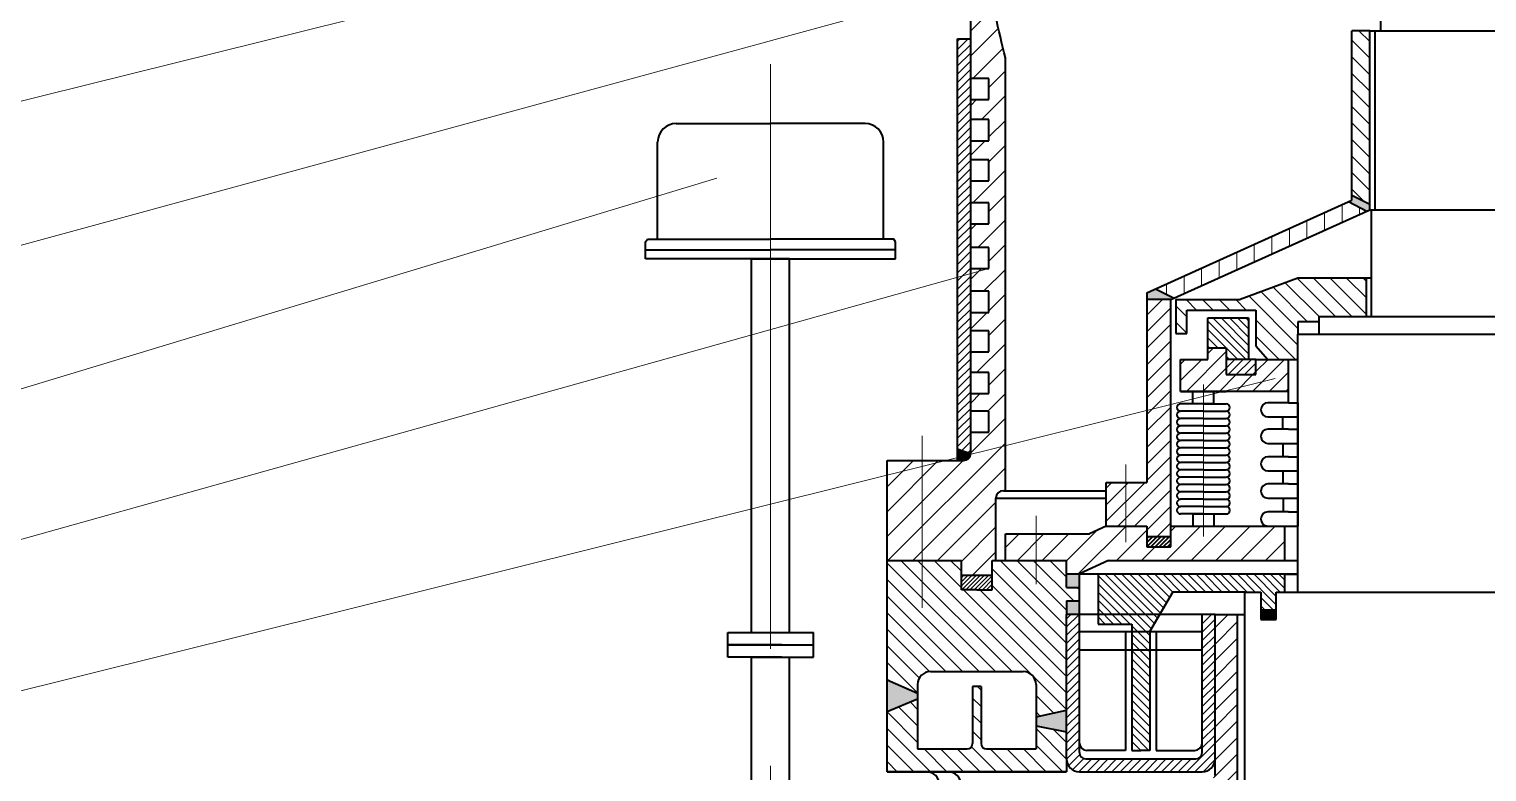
# Model space of a CAD drawing. Header units: millimetres. Extents: x 2879 to 23223, y -3142 to 6314.
# Drawn here: x 22661 to 22740.1, y -2493.1 to -2452.8 of the extents above; entities that cross this region are included whole.
import ezdxf

# ---------------------------------------------------------------- set-up
doc = ezdxf.new("R2010")
doc.units = ezdxf.units.MM
doc.linetypes.add('осевая', pattern=[50.8, 31.75, -6.35, 6.35, -6.35])
doc.layers.get('0').update_dxf_attribs({"lineweight": 40})
for name, color, linetype, lineweight in [('Оси', 7, 'осевая', 20), ('Размеры', 7, 'Continuous', 20), ('штриховка', 7, 'Continuous', 20)]:
    doc.layers.add(name, color=color, linetype=linetype, lineweight=lineweight)
pattern_1 = [(45, (22325.3025, -2965.1923), (-0.4490128, 0.4490128), [])]
pattern_2 = [(45, (22325.3025, -2965.1923), (-0.2245064, 0.2245064), [])]
pattern_3 = [(135, (22325.3025, -2965.1923), (-0.2245064, -0.2245064), [])]
pattern_4 = [(135, (22325.3025, -2965.1923), (-0.4490128, -0.4490128), [])]

msp = doc.modelspace()

# ---------------------------------------------------------------- hatches: boundary and pattern name
h = msp.add_hatch()
h.set_pattern_fill('ANSI31', color=256, scale=0.05)
h.set_pattern_definition([(45, (22325.3025, -2965.1923), (-0.1122532, 0.1122532), [])])
h.paths.add_polyline_path([(22721.637, -2480.291), (22721.637, -2480.853), (22722.938, -2480.853), (22722.938, -2480.291)])
h = msp.add_hatch(color=256)
h.dxf.hatch_style = 1
h.paths.add_polyline_path([(22717.284, -2483.789), (22717.284, -2484.524), (22717.984, -2484.524), (22717.984, -2483.789)])
h.paths.add_polyline_path([(22717.284, -2482.323), (22717.284, -2483.056), (22717.984, -2483.056), (22717.984, -2482.323)])
h = msp.add_hatch(color=256)
h.dxf.hatch_style = 1
h.paths.add_polyline_path([(22728.661, -2484.8), (22728.661, -2484.269), (22727.824, -2484.269), (22727.824, -2484.8)])
h = msp.add_hatch(color=256)
h.dxf.hatch_style = 1
h.paths.add_polyline_path([(22709.203, -2489.128), (22709.203, -2488.814), (22707.543, -2488.099), (22707.543, -2489.808)])
h.paths.add_polyline_path([(22717.284, -2490.89), (22717.284, -2489.721), (22715.625, -2490.075), (22715.625, -2490.576)])
at = {"layer": 'штриховка'}
h = msp.add_hatch(dxfattribs=at)
h.set_pattern_fill('ANSI31', color=256, scale=0.3)
h.set_pattern_definition([(45, (22222.6435, -2965.1923), (-0.6735192, 0.6735192), [])])
h.paths.add_polyline_path([(22727.315, -2446.271), (22727.206, -2445.947), (22717.7, -2445.947), (22717.7, -2445.778), (22715.433, -2445.778), (22715.433, -2446.369), (22713.212, -2446.369), (22712.087, -2447.725), (22712.087, -2450.578), (22713.427, -2450.199), (22713.427, -2450.083, -0.414214), (22714.827, -2448.683), (22717.935, -2448.683), (22718.787, -2448.683), (22719.301, -2448.538), (22719.301, -2448.014), (22720.189, -2447.28), (22723.747, -2447.28)])
h.paths.add_polyline_path([(22727.315, -2446.271), (22723.747, -2447.28), (22727.655, -2447.28)])
edge = h.paths.add_edge_path()
edge.add_spline(control_points=[(22713.962, -2454.313), (22713.784, -2453.556), (22713.427, -2452.819), (22713.427, -2452.041)], knot_values=[0, 0, 0, 0, 23.338293, 23.338293, 23.338293, 23.338293], degree=3, periodic=0)
edge.add_line((22713.427, -2452.041), (22713.427, -2450.199))
edge.add_line((22713.427, -2450.199), (22712.087, -2450.578))
edge.add_line((22712.087, -2450.578), (22712.087, -2453.269))
edge.add_line((22712.087, -2453.269), (22712.087, -2455.429))
edge.add_line((22712.087, -2455.429), (22713.067, -2455.429))
edge.add_line((22713.067, -2455.429), (22713.067, -2456.574))
edge.add_line((22713.067, -2456.574), (22712.087, -2456.574))
edge.add_line((22712.087, -2456.574), (22712.087, -2457.661))
edge.add_line((22712.087, -2457.661), (22713.067, -2457.661))
edge.add_line((22713.067, -2457.661), (22713.067, -2458.806))
edge.add_line((22713.067, -2458.806), (22712.087, -2458.806))
edge.add_line((22712.087, -2458.806), (22712.087, -2459.842))
edge.add_line((22712.087, -2459.842), (22713.067, -2459.842))
edge.add_line((22713.067, -2459.842), (22713.067, -2460.987))
edge.add_line((22713.067, -2460.987), (22712.087, -2460.987))
edge.add_line((22712.087, -2460.987), (22712.087, -2462.172))
edge.add_line((22712.087, -2462.172), (22713.067, -2462.172))
edge.add_line((22713.067, -2462.172), (22713.067, -2463.317))
edge.add_line((22713.067, -2463.317), (22712.087, -2463.317))
edge.add_line((22712.087, -2463.317), (22712.087, -2464.597))
edge.add_line((22712.087, -2464.597), (22713.067, -2464.597))
edge.add_line((22713.067, -2464.597), (22713.067, -2465.742))
edge.add_line((22713.067, -2465.742), (22712.087, -2466.018))
edge.add_line((22712.087, -2466.018), (22712.087, -2466.982))
edge.add_line((22712.087, -2466.982), (22713.067, -2466.982))
edge.add_line((22713.067, -2466.982), (22713.067, -2468.127))
edge.add_line((22713.067, -2468.127), (22712.087, -2468.127))
edge.add_line((22712.087, -2468.127), (22712.087, -2469.128))
edge.add_line((22712.087, -2469.128), (22713.067, -2469.128))
edge.add_line((22713.067, -2469.128), (22713.067, -2470.274))
edge.add_line((22713.067, -2470.274), (22712.087, -2470.274))
edge.add_line((22712.087, -2470.274), (22712.087, -2471.394))
edge.add_line((22712.087, -2471.394), (22713.067, -2471.394))
edge.add_line((22713.067, -2471.394), (22713.067, -2472.539))
edge.add_line((22713.067, -2472.539), (22712.087, -2472.539))
edge.add_line((22712.087, -2472.539), (22712.087, -2473.485))
edge.add_line((22712.087, -2473.485), (22713.067, -2473.485))
edge.add_line((22713.067, -2473.485), (22713.067, -2474.63))
edge.add_line((22713.067, -2474.63), (22712.087, -2474.63))
edge.add_line((22712.087, -2474.63), (22712.087, -2475.27))
edge.add_line((22712.087, -2475.27), (22713.962, -2474.867))
edge.add_line((22713.962, -2474.867), (22713.962, -2454.313))
h.paths.add_polyline_path([(22713.067, -2465.742), (22712.087, -2465.742), (22712.087, -2466.018)], flags=17)
h.paths.add_polyline_path([(22709.457, -2476.169), (22707.9, -2476.169), (22707.543, -2476.246), (22707.543, -2481.59), (22709.457, -2481.59)])
h.paths.add_polyline_path([(22713.853, -2477.807), (22713.962, -2477.807), (22713.962, -2474.867), (22712.087, -2475.27), (22712.087, -2475.769, -0.414214), (22711.687, -2476.169), (22711.371, -2476.169), (22709.457, -2476.169), (22709.457, -2481.59), (22711.576, -2481.59), (22711.576, -2482.388), (22713.252, -2482.388), (22713.252, -2481.59), (22713.453, -2481.59), (22713.453, -2478.207, -0.414214)])
h = msp.add_hatch(dxfattribs=at)
h.set_pattern_fill('ANSI31', color=256, scale=0.1)
h.set_pattern_definition(pattern_2)
h.paths.add_polyline_path([(22712.087, -2453.269), (22711.371, -2453.269), (22711.371, -2476.169), (22711.687, -2476.169, 0.414214), (22712.087, -2475.769)])
h = msp.add_hatch(dxfattribs=at)
h.set_pattern_fill('ANSI31', color=256, scale=0.2, angle=90)
h.set_pattern_definition([(135, (22222.64346, -2965.1923), (-0.4490128, -0.4490128), [])])
h.paths.add_polyline_path([(22733.734, -2452.846), (22732.761, -2452.846), (22732.761, -2461.768), (22733.734, -2462.247)])
h = msp.add_hatch(color=256, dxfattribs=at)
h.dxf.hatch_style = 1
h.paths.add_polyline_path([(22722.103, -2466.861), (22721.637, -2467.072), (22721.637, -2467.429), (22722.938, -2467.429), (22723.091, -2467.359)])
h.paths.add_polyline_path([(22733.734, -2462.247), (22732.761, -2461.768), (22732.761, -2462.032), (22732.576, -2462.116), (22733.569, -2462.631), (22733.734, -2462.556)])
h = msp.add_hatch(dxfattribs=at)
h.set_pattern_fill('ANSI31', color=256, scale=0.3, angle=45)
h.set_pattern_definition([(90, (22222.6435, -2965.1923), (-0.9525, 2e-16), [])])
h.paths.add_polyline_path([(22733.569, -2462.631), (22732.576, -2462.116), (22722.103, -2466.861), (22723.091, -2467.359)])
h = msp.add_hatch(dxfattribs=at)
h.set_pattern_fill('ANSI31', color=256, scale=0.2, angle=90)
h.set_pattern_definition(pattern_4)
h.paths.add_polyline_path([(22729.837, -2468.631), (22730.981, -2468.631), (22730.981, -2468.344), (22733.56, -2468.344), (22733.56, -2466.262), (22729.837, -2466.262), (22726.71, -2467.429), (22723.205, -2467.429), (22723.205, -2469.27), (22723.806, -2469.27), (22723.806, -2468.001), (22727.561, -2468.001), (22727.561, -2469.945), (22728.209, -2470.68), (22729.837, -2470.68), (22729.837, -2469.309)])
h = msp.add_hatch(dxfattribs=at)
h.set_pattern_fill('ANSI31', color=256, scale=0.2)
h.set_pattern_definition(pattern_1)
h.paths.add_polyline_path([(22722.938, -2467.429), (22721.637, -2467.429), (22721.637, -2477.355), (22719.433, -2477.355), (22719.433, -2479.729), (22721.637, -2479.729), (22721.637, -2480.291), (22722.938, -2480.291), (22722.938, -2479.729)])
h = msp.add_hatch(dxfattribs=at)
h.set_pattern_fill('ANSI31', color=256, scale=0.1, angle=90)
h.set_pattern_definition(pattern_3)
h.paths.add_polyline_path([(22725.948, -2470.045), (22725.948, -2470.68), (22727.164, -2470.68), (22727.164, -2468.43), (22724.951, -2468.43), (22724.951, -2470.045)])
h = msp.add_hatch(dxfattribs=at)
h.set_pattern_fill('ANSI31', color=256, scale=0.2)
h.set_pattern_definition(pattern_1)
h.paths.add_polyline_path([(22725.948, -2471.503), (22725.948, -2470.68), (22725.948, -2470.045), (22724.951, -2470.045), (22724.951, -2470.68), (22723.474, -2470.68), (22723.474, -2472.416), (22729.328, -2472.416), (22729.328, -2470.68), (22727.561, -2470.68), (22727.561, -2471.503)])
h = msp.add_hatch(dxfattribs=at)
h.set_pattern_fill('ANSI31', color=256, scale=0.1)
h.set_pattern_definition(pattern_2)
h.paths.add_polyline_path([(22727.561, -2471.503), (22727.561, -2470.68), (22725.948, -2470.68), (22725.948, -2471.503)])
h = msp.add_hatch(color=256, dxfattribs=at)
h.dxf.hatch_style = 1
h.paths.add_polyline_path([(22711.371, -2475.518), (22711.371, -2476.169), (22711.687, -2476.169, 0.414214), (22712.087, -2475.769)])
h = msp.add_hatch(dxfattribs=at)
h.set_pattern_fill('ANSI31', color=256, scale=0.3)
h.set_pattern_definition([(45, (22325.3025, -2965.1923), (-0.6735192, 0.6735192), [])])
h.paths.add_polyline_path([(22713.962, -2480.149), (22713.962, -2481.59), (22717.284, -2481.59), (22717.284, -2482.323), (22717.984, -2482.323), (22719.551, -2481.59), (22729.131, -2481.59), (22729.131, -2479.729), (22728.212, -2479.729), (22722.938, -2479.729), (22722.938, -2480.853), (22721.637, -2480.853), (22721.637, -2479.729), (22719.433, -2479.729), (22718.534, -2480.149)])
h = msp.add_hatch(dxfattribs=at)
h.set_pattern_fill('ANSI31', color=256, scale=0.2, angle=90)
h.set_pattern_definition(pattern_4)
h.paths.add_polyline_path([(22717.284, -2484.524), (22717.284, -2483.789), (22717.984, -2483.789), (22717.984, -2483.056), (22717.284, -2483.056), (22717.284, -2481.59), (22713.252, -2481.59), (22713.252, -2483.186), (22712.414, -2483.186), (22711.576, -2483.186), (22711.576, -2481.59), (22707.543, -2481.59), (22707.543, -2488.099), (22709.203, -2488.814), (22709.203, -2488.324, -0.414214), (22709.903, -2487.624), (22714.925, -2487.624, -0.414214), (22715.625, -2488.324), (22715.625, -2490.075), (22717.284, -2489.721)])
h.paths.add_polyline_path([(22709.203, -2489.128), (22707.543, -2489.808), (22707.543, -2493.069), (22717.284, -2493.069), (22717.284, -2492.369), (22717.284, -2490.89), (22715.625, -2490.576), (22715.625, -2491.826), (22712.942, -2491.826, -0.414214), (22712.642, -2491.526), (22712.642, -2488.432), (22712.186, -2488.432), (22712.186, -2491.526, -0.414214), (22711.886, -2491.826), (22709.203, -2491.826)])
h = msp.add_hatch(dxfattribs=at)
h.set_pattern_fill('ANSI31', color=256, scale=0.05)
h.set_pattern_definition([(45, (22325.3025, -2966.0133), (-0.1122532, 0.1122532), [])])
h.paths.add_polyline_path([(22712.414, -2483.186), (22713.252, -2483.186), (22713.252, -2482.388), (22711.576, -2482.388), (22711.576, -2483.186)])
h = msp.add_hatch(dxfattribs=at)
h.set_pattern_fill('ANSI31', color=256, scale=0.1, angle=90)
h.set_pattern_definition(pattern_3)
h.paths.add_polyline_path([(22729.131, -2482.343), (22718.994, -2482.343), (22718.994, -2484.524), (22722.339, -2484.524), (22723.05, -2483.309), (22726.957, -2483.309), (22727.824, -2483.309), (22727.824, -2484.269), (22728.661, -2484.269), (22728.661, -2483.309), (22729.131, -2483.309)])
h.paths.add_polyline_path([(22722.339, -2484.524), (22718.994, -2484.524), (22718.994, -2485.045), (22720.825, -2485.045), (22720.825, -2485.449), (22721.798, -2485.449)])
h.paths.add_polyline_path([(22721.798, -2486.446), (22720.825, -2486.446), (22720.825, -2491.906), (22721.312, -2491.906), (22721.798, -2491.906)])
h.paths.add_polyline_path([(22721.798, -2485.449), (22720.825, -2485.449), (22720.825, -2486.446), (22721.798, -2486.446)])
h = msp.add_hatch(dxfattribs=at)
h.set_pattern_fill('ANSI31', color=256, scale=0.1)
h.set_pattern_definition(pattern_2)
h.paths.add_polyline_path([(22717.984, -2484.524), (22717.284, -2484.524), (22717.284, -2492.369, 0.414214), (22717.984, -2493.069), (22724.639, -2493.069, 0.414214), (22725.339, -2492.369), (22725.339, -2484.524), (22724.639, -2484.524), (22724.639, -2492.019, -0.414214), (22724.289, -2492.369), (22718.334, -2492.369, -0.414214), (22717.984, -2492.019)])
h = msp.add_hatch(dxfattribs=at)
h.set_pattern_fill('ANSI31', color=256, scale=0.2)
h.set_pattern_definition(pattern_1)
h.paths.add_polyline_path([(22720.118, -2537.674), (22721.242, -2537.674), (22721.242, -2493.769), (22720.118, -2493.769)])
h.paths.add_polyline_path([(22725.011, -2493.769), (22725.011, -2538.528), (22724.08, -2541.153), (22724.08, -2544.724), (22727.08, -2544.724), (22727.08, -2539.067), (22726.559, -2538.611), (22726.559, -2494.324), (22726.559, -2484.524), (22725.339, -2484.524), (22725.339, -2493.274)])

# ---------------------------------------------------------------- linework, layer by layer
for p, q in [((22712.087, -2453.269), (22712.087, -2447.725)), ((22734.33, -2452.846), (22734.33, -2451.932)), ((22711.371, -2453.269), (22712.087, -2453.269)), ((22711.371, -2476.169), (22711.371, -2453.269)), ((22712.087, -2475.769), (22712.087, -2453.269)), ((22732.761, -2462.032), (22732.761, -2452.846)), ((22733.734, -2452.846), (22732.761, -2452.846)), ((22733.734, -2462.556), (22733.734, -2452.846)), ((22733.734, -2452.846), (22734.004, -2452.846)), ((22734.004, -2452.846), (22734.004, -2462.556)), ((22734.004, -2452.846), (22741.947, -2452.846)), ((22713.962, -2477.807), (22713.962, -2454.313)), ((22713.067, -2455.429), (22712.087, -2455.429)), ((22713.067, -2456.574), (22713.067, -2455.429)), ((22712.087, -2456.574), (22713.067, -2456.574)), ((22696.095, -2457.878), (22701.225, -2457.878)), ((22706.355, -2457.878), (22701.225, -2457.878)), ((22713.067, -2457.661), (22712.087, -2457.661)), ((22713.067, -2458.806), (22713.067, -2457.661)), ((22695.095, -2464.144), (22695.095, -2458.878)), ((22707.355, -2464.144), (22707.355, -2458.878)), ((22712.087, -2458.806), (22713.067, -2458.806)), ((22713.067, -2459.842), (22712.087, -2459.842)), ((22713.067, -2460.987), (22713.067, -2459.842)), ((22712.087, -2460.987), (22713.067, -2460.987)), ((22713.067, -2462.172), (22712.087, -2462.172)), ((22713.067, -2463.317), (22713.067, -2462.172)), ((22721.637, -2467.072), (22732.761, -2462.032)), ((22732.576, -2462.116), (22733.569, -2462.631)), ((22732.761, -2461.768), (22733.734, -2462.247)), ((22722.938, -2467.429), (22733.734, -2462.556)), ((22733.734, -2462.556), (22733.827, -2462.556)), ((22733.827, -2468.344), (22733.827, -2462.556)), ((22733.827, -2462.556), (22741.947, -2462.556)), ((22712.087, -2463.317), (22713.067, -2463.317)), ((22694.444, -2464.302), (22694.539, -2464.144)), ((22694.444, -2464.729), (22694.444, -2464.302)), ((22694.539, -2464.144), (22701.225, -2464.144)), ((22707.912, -2464.144), (22701.225, -2464.144)), ((22708.007, -2464.302), (22707.912, -2464.144)), ((22708.007, -2464.729), (22708.007, -2464.302)), ((22713.067, -2464.597), (22712.087, -2464.597)), ((22713.067, -2465.742), (22713.067, -2464.597)), ((22694.444, -2465.212), (22694.444, -2464.729)), ((22694.444, -2464.729), (22701.225, -2464.729)), ((22701.225, -2465.212), (22694.444, -2465.212)), ((22700.195, -2485.506), (22700.195, -2465.212)), ((22700.195, -2465.212), (22702.256, -2465.212)), ((22702.256, -2465.212), (22700.195, -2465.212)), ((22708.007, -2464.729), (22701.225, -2464.729)), ((22701.225, -2465.212), (22708.007, -2465.212)), ((22702.256, -2485.506), (22702.256, -2465.212)), ((22708.007, -2465.212), (22708.007, -2464.729)), ((22712.087, -2465.742), (22713.067, -2465.742)), ((22713.067, -2466.982), (22712.087, -2466.982)), ((22713.067, -2468.127), (22713.067, -2466.982)), ((22723.091, -2467.359), (22722.103, -2466.861)), ((22729.837, -2466.262), (22726.71, -2467.429)), ((22733.827, -2466.262), (22729.837, -2466.262)), ((22733.56, -2468.344), (22733.56, -2466.262)), ((22721.637, -2467.072), (22721.637, -2477.355)), ((22722.938, -2467.429), (22721.637, -2467.429)), ((22722.938, -2479.729), (22722.938, -2467.429)), ((22723.205, -2467.429), (22726.71, -2467.429)), ((22723.205, -2467.429), (22723.205, -2469.27)), ((22712.087, -2468.127), (22713.067, -2468.127)), ((22723.806, -2468.001), (22727.561, -2468.001)), ((22723.806, -2469.27), (22723.806, -2468.001)), ((22724.951, -2468.43), (22727.164, -2468.43)), ((22724.951, -2470.045), (22724.951, -2468.43)), ((22727.164, -2468.43), (22727.164, -2470.68)), ((22727.561, -2468.001), (22727.561, -2469.945)), ((22730.981, -2468.344), (22741.947, -2468.344)), ((22730.981, -2469.309), (22730.981, -2468.344)), ((22713.067, -2469.128), (22712.087, -2469.128)), ((22713.067, -2470.274), (22713.067, -2469.128)), ((22723.205, -2469.27), (22723.806, -2469.27)), ((22729.837, -2468.631), (22729.837, -2469.309)), ((22730.981, -2468.631), (22729.837, -2468.631)), ((22729.837, -2469.309), (22741.947, -2469.309)), ((22729.837, -2483.309), (22729.837, -2469.309)), ((22724.951, -2470.045), (22725.948, -2470.045)), ((22724.951, -2470.68), (22724.951, -2470.045)), ((22725.948, -2470.045), (22725.948, -2470.68)), ((22727.561, -2469.945), (22728.209, -2470.68)), ((22712.087, -2470.274), (22713.067, -2470.274)), ((22723.474, -2472.416), (22723.474, -2470.68)), ((22723.474, -2470.68), (22724.951, -2470.68)), ((22725.948, -2470.68), (22725.948, -2471.503)), ((22727.561, -2470.68), (22725.948, -2470.68)), ((22727.561, -2470.68), (22729.837, -2470.68)), ((22727.561, -2471.503), (22727.561, -2470.68)), ((22729.328, -2473.029), (22729.328, -2470.68)), ((22713.067, -2471.394), (22712.087, -2471.394)), ((22713.067, -2472.539), (22713.067, -2471.394)), ((22725.948, -2471.503), (22727.561, -2471.503)), ((22729.328, -2472.416), (22723.474, -2472.416)), ((22723.474, -2472.416), (22725.948, -2472.416)), ((22724.141, -2473.091), (22724.141, -2472.416)), ((22725.281, -2473.091), (22725.281, -2472.416)), ((22712.087, -2472.539), (22713.067, -2472.539)), ((22724.711, -2473.091), (22723.474, -2473.091)), ((22725.281, -2473.091), (22724.141, -2473.091)), ((22724.711, -2473.091), (22725.948, -2473.091)), ((22729.328, -2473.029), (22728.212, -2473.029)), ((22729.328, -2473.029), (22729.837, -2473.029)), ((22729.837, -2473.029), (22729.837, -2479.729)), ((22713.067, -2473.485), (22712.087, -2473.485)), ((22713.067, -2474.63), (22713.067, -2473.485)), ((22724.711, -2473.49), (22723.474, -2473.49)), ((22724.711, -2473.49), (22723.474, -2473.49)), ((22724.711, -2473.888), (22723.474, -2473.888)), ((22724.711, -2473.888), (22723.474, -2473.888)), ((22724.711, -2473.49), (22725.948, -2473.49)), ((22724.711, -2473.49), (22725.948, -2473.49)), ((22724.711, -2473.888), (22725.948, -2473.888)), ((22724.711, -2473.888), (22725.948, -2473.888)), ((22728.212, -2473.801), (22729.837, -2473.801)), ((22729.024, -2474.465), (22729.024, -2473.801)), ((22712.087, -2474.63), (22713.067, -2474.63)), ((22724.711, -2474.287), (22723.474, -2474.287)), ((22724.711, -2474.287), (22723.474, -2474.287)), ((22724.711, -2474.686), (22723.474, -2474.686)), ((22724.711, -2474.686), (22723.474, -2474.686)), ((22724.711, -2474.287), (22725.948, -2474.287)), ((22724.711, -2474.287), (22725.948, -2474.287)), ((22724.711, -2474.686), (22725.948, -2474.686)), ((22724.711, -2474.686), (22725.948, -2474.686)), ((22729.328, -2474.465), (22728.212, -2474.465)), ((22729.328, -2474.465), (22729.837, -2474.465)), ((22724.711, -2475.084), (22723.474, -2475.084)), ((22724.711, -2475.084), (22723.474, -2475.084)), ((22724.711, -2475.483), (22723.474, -2475.483)), ((22724.711, -2475.483), (22723.474, -2475.483)), ((22724.711, -2475.084), (22725.948, -2475.084)), ((22724.711, -2475.084), (22725.948, -2475.084)), ((22724.711, -2475.483), (22725.948, -2475.483)), ((22724.711, -2475.483), (22725.948, -2475.483)), ((22728.212, -2475.238), (22729.837, -2475.238)), ((22729.024, -2475.238), (22729.024, -2475.964)), ((22707.543, -2493.069), (22707.543, -2476.169)), ((22707.543, -2476.169), (22711.371, -2476.169)), ((22711.371, -2476.169), (22711.687, -2476.169)), ((22724.711, -2475.882), (22723.474, -2475.882)), ((22724.711, -2475.882), (22723.474, -2475.882)), ((22724.711, -2476.28), (22723.474, -2476.28)), ((22724.711, -2476.28), (22723.474, -2476.28)), ((22724.711, -2475.882), (22725.948, -2475.882)), ((22724.711, -2475.882), (22725.948, -2475.882)), ((22724.711, -2476.28), (22725.948, -2476.28)), ((22724.711, -2476.28), (22725.948, -2476.28)), ((22729.328, -2475.964), (22728.212, -2475.964)), ((22729.328, -2475.964), (22729.837, -2475.964)), ((22724.711, -2476.679), (22723.474, -2476.679)), ((22724.711, -2476.679), (22723.474, -2476.679)), ((22724.711, -2477.078), (22723.474, -2477.078)), ((22724.711, -2477.078), (22723.474, -2477.078)), ((22724.711, -2476.679), (22725.948, -2476.679)), ((22724.711, -2476.679), (22725.948, -2476.679)), ((22724.711, -2477.078), (22725.948, -2477.078)), ((22724.711, -2477.078), (22725.948, -2477.078)), ((22728.212, -2476.737), (22729.837, -2476.737)), ((22729.024, -2476.737), (22729.024, -2477.439)), ((22713.853, -2477.807), (22719.433, -2477.807)), ((22719.433, -2477.355), (22721.637, -2477.355)), ((22719.433, -2479.729), (22719.433, -2477.355)), ((22724.711, -2477.476), (22723.474, -2477.476)), ((22724.711, -2477.476), (22723.474, -2477.476)), ((22724.711, -2477.875), (22723.474, -2477.875)), ((22724.711, -2477.875), (22723.474, -2477.875)), ((22724.711, -2477.476), (22725.948, -2477.476)), ((22724.711, -2477.476), (22725.948, -2477.476)), ((22724.711, -2477.875), (22725.948, -2477.875)), ((22724.711, -2477.875), (22725.948, -2477.875)), ((22729.328, -2477.439), (22728.212, -2477.439)), ((22729.328, -2477.439), (22729.837, -2477.439)), ((22713.453, -2478.207), (22719.433, -2478.207)), ((22713.453, -2481.59), (22713.453, -2478.207)), ((22724.711, -2478.273), (22723.474, -2478.273)), ((22724.711, -2478.273), (22723.474, -2478.273)), ((22724.711, -2478.672), (22723.474, -2478.672)), ((22724.711, -2478.672), (22723.474, -2478.672)), ((22724.711, -2478.273), (22725.948, -2478.273)), ((22724.711, -2478.273), (22725.948, -2478.273)), ((22724.711, -2478.672), (22725.948, -2478.672)), ((22724.711, -2478.672), (22725.948, -2478.672)), ((22728.212, -2478.212), (22729.837, -2478.212)), ((22729.033, -2478.212), (22729.033, -2478.956)), ((22724.711, -2479.071), (22723.474, -2479.071)), ((22724.141, -2479.071), (22725.281, -2479.071)), ((22724.141, -2479.071), (22724.141, -2479.729)), ((22724.711, -2479.071), (22725.948, -2479.071)), ((22725.281, -2479.071), (22725.281, -2479.729)), ((22729.328, -2478.956), (22728.212, -2478.956)), ((22729.328, -2478.956), (22729.837, -2478.956)), ((22713.962, -2481.59), (22713.962, -2480.149)), ((22713.962, -2480.149), (22718.534, -2480.149)), ((22719.433, -2479.729), (22718.534, -2480.149)), ((22719.433, -2479.729), (22721.637, -2479.729)), ((22721.637, -2479.729), (22721.637, -2480.853)), ((22721.637, -2480.291), (22722.938, -2480.291)), ((22722.938, -2479.729), (22729.837, -2479.729)), ((22722.938, -2480.853), (22722.938, -2479.729)), ((22728.212, -2479.729), (22729.837, -2479.729)), ((22729.131, -2481.59), (22729.131, -2479.729)), ((22707.543, -2493.069), (22707.543, -2480.769)), ((22721.637, -2480.853), (22722.938, -2480.853)), ((22707.543, -2481.59), (22711.576, -2481.59)), ((22711.576, -2483.186), (22711.576, -2481.59)), ((22713.252, -2483.186), (22713.252, -2481.59)), ((22713.252, -2481.59), (22717.284, -2481.59)), ((22717.284, -2483.056), (22717.284, -2481.59)), ((22719.551, -2481.59), (22717.984, -2482.323)), ((22719.551, -2481.59), (22729.837, -2481.59)), ((22711.576, -2482.388), (22713.252, -2482.388)), ((22717.284, -2482.323), (22717.984, -2482.323)), ((22717.284, -2482.323), (22717.984, -2482.323)), ((22717.284, -2482.323), (22717.984, -2482.323)), ((22717.984, -2483.056), (22717.984, -2482.323)), ((22717.984, -2482.323), (22729.837, -2482.323)), ((22718.994, -2482.343), (22718.994, -2485.045)), ((22729.131, -2482.343), (22718.994, -2482.343)), ((22729.131, -2483.309), (22729.131, -2482.343)), ((22729.131, -2482.343), (22729.837, -2482.343)), ((22712.414, -2483.186), (22711.576, -2483.186)), ((22712.414, -2483.186), (22713.252, -2483.186)), ((22717.284, -2483.056), (22717.984, -2483.056)), ((22717.284, -2483.056), (22717.984, -2483.056)), ((22717.984, -2483.789), (22717.984, -2483.056)), ((22721.798, -2485.449), (22723.05, -2483.309)), ((22726.957, -2483.309), (22723.05, -2483.309)), ((22726.957, -2538.324), (22726.957, -2483.309)), ((22726.957, -2483.309), (22727.824, -2483.309)), ((22727.824, -2483.309), (22727.824, -2484.8)), ((22728.661, -2484.8), (22728.661, -2483.309)), ((22728.661, -2483.309), (22741.947, -2483.309)), ((22717.284, -2483.789), (22717.984, -2483.789)), ((22717.284, -2483.789), (22717.284, -2484.524)), ((22717.984, -2484.524), (22717.984, -2483.789)), ((22727.824, -2484.269), (22728.661, -2484.269)), ((22717.284, -2492.369), (22717.284, -2484.524)), ((22725.339, -2484.524), (22717.284, -2484.524)), ((22717.984, -2492.019), (22717.984, -2484.524)), ((22718.994, -2485.045), (22720.825, -2485.045)), ((22720.825, -2485.045), (22720.825, -2485.449)), ((22724.639, -2492.019), (22724.639, -2484.524)), ((22725.339, -2484.524), (22726.559, -2484.524)), ((22725.339, -2493.274), (22725.339, -2484.524)), ((22726.559, -2494.324), (22726.559, -2484.524)), ((22726.559, -2484.524), (22726.957, -2484.524)), ((22727.824, -2484.8), (22728.661, -2484.8)), ((22698.895, -2486.173), (22698.895, -2485.506)), ((22698.895, -2485.506), (22703.556, -2485.506)), ((22703.556, -2486.173), (22703.556, -2485.506)), ((22717.984, -2485.449), (22724.639, -2485.449)), ((22720.481, -2485.449), (22720.481, -2491.906)), ((22720.825, -2485.449), (22720.825, -2491.906)), ((22721.798, -2485.449), (22721.798, -2491.906)), ((22722.142, -2485.449), (22722.142, -2491.906)), ((22698.895, -2486.84), (22698.895, -2486.173)), ((22698.895, -2486.173), (22703.556, -2486.173)), ((22700.609, -2486.173), (22698.895, -2486.173)), ((22701.841, -2486.173), (22700.609, -2486.173)), ((22701.841, -2486.173), (22703.556, -2486.173)), ((22703.556, -2486.84), (22703.556, -2486.173)), ((22717.984, -2486.446), (22724.639, -2486.446)), ((22700.609, -2486.84), (22698.895, -2486.84)), ((22700.195, -2546.138), (22700.195, -2486.84)), ((22700.195, -2486.84), (22702.256, -2486.84)), ((22701.841, -2486.84), (22700.609, -2486.84)), ((22701.841, -2486.84), (22703.556, -2486.84)), ((22702.256, -2546.138), (22702.256, -2486.84)), ((22709.203, -2488.814), (22707.543, -2488.099)), ((22709.203, -2488.324), (22709.203, -2491.826)), ((22709.903, -2487.624), (22714.925, -2487.624)), ((22715.625, -2488.324), (22715.625, -2491.826)), ((22709.203, -2489.128), (22707.543, -2489.808)), ((22712.642, -2488.432), (22712.186, -2488.432)), ((22712.186, -2488.432), (22712.186, -2491.526)), ((22712.642, -2488.432), (22712.642, -2491.526)), ((22715.625, -2490.075), (22717.284, -2489.721)), ((22715.625, -2490.576), (22717.284, -2490.89)), ((22709.203, -2491.826), (22711.886, -2491.826)), ((22712.942, -2491.826), (22715.625, -2491.826)), ((22720.481, -2491.906), (22718.384, -2491.906)), ((22720.825, -2491.906), (22721.312, -2491.906)), ((22721.798, -2491.906), (22721.312, -2491.906)), ((22722.142, -2491.906), (22724.239, -2491.906)), ((22717.284, -2493.069), (22707.543, -2493.069)), ((22707.543, -2493.069), (22717.284, -2493.069)), ((22717.284, -2492.369), (22717.284, -2493.069)), ((22717.984, -2493.069), (22724.639, -2493.069)), ((22718.334, -2492.369), (22724.289, -2492.369))]:
    msp.add_line(p, q)
for centre, radius, start, end in [((22696.095, -2458.878), 1, 90, 180), ((22706.355, -2458.878), 1, 0, 90), ((22723.474, -2473.29), 0.199, 90, 270), ((22725.948, -2473.29), 0.199, 270, 90), ((22728.212, -2473.415), 0.386, 90, 270), ((22723.474, -2473.689), 0.199, 90, 270), ((22723.474, -2474.088), 0.199, 90, 270), ((22725.948, -2473.689), 0.199, 270, 90), ((22725.948, -2474.088), 0.199, 270, 90), ((22723.474, -2474.486), 0.199, 90, 270), ((22723.474, -2474.885), 0.199, 90, 270), ((22725.948, -2474.486), 0.199, 270, 90), ((22725.948, -2474.885), 0.199, 270, 90), ((22728.212, -2474.852), 0.386, 90, 270), ((22723.474, -2475.284), 0.199, 90, 270), ((22723.474, -2475.682), 0.199, 90, 270), ((22725.948, -2475.284), 0.199, 270, 90), ((22725.948, -2475.682), 0.199, 270, 90), ((22711.687, -2475.769), 0.4, 270, 0), ((22723.474, -2476.081), 0.199, 90, 270), ((22723.474, -2476.48), 0.199, 90, 270), ((22725.948, -2476.081), 0.199, 270, 90), ((22725.948, -2476.48), 0.199, 270, 90), ((22728.212, -2476.35), 0.386, 90, 270), ((22723.474, -2476.878), 0.199, 90, 270), ((22723.474, -2477.277), 0.199, 90, 270), ((22725.948, -2476.878), 0.199, 270, 90), ((22725.948, -2477.277), 0.199, 270, 90), ((22713.853, -2478.207), 0.4, 90, 180), ((22723.474, -2477.675), 0.199, 90, 270), ((22723.474, -2478.074), 0.199, 90, 270), ((22725.948, -2477.675), 0.199, 270, 90), ((22725.948, -2478.074), 0.199, 270, 90), ((22728.212, -2477.826), 0.386, 90, 270), ((22723.474, -2478.473), 0.199, 90, 270), ((22723.474, -2478.871), 0.199, 90, 270), ((22725.948, -2478.473), 0.199, 270, 90), ((22725.948, -2478.871), 0.199, 270, 90), ((22728.212, -2479.342), 0.386, 90, 270), ((22709.903, -2488.324), 0.7, 90, 180), ((22714.925, -2488.324), 0.7, 0, 90), ((22718.384, -2491.506), 0.4, 180, 270), ((22724.239, -2491.506), 0.4, 270, 0), ((22711.886, -2491.526), 0.3, 270, 0), ((22712.942, -2491.526), 0.3, 180, 270), ((22718.334, -2492.019), 0.35, 180, 270), ((22724.289, -2492.019), 0.35, 270, 0), ((22709.688, -2493.769), 0.7, 0, 90), ((22710.857, -2493.769), 0.7, 0, 90), ((22717.984, -2492.369), 0.7, 180, 270), ((22724.639, -2492.369), 0.7, 270, 0)]:
    msp.add_arc(centre, radius, start, end)
at = {"end_tangent": (0, 1)}
msp.add_spline([(22713.962, -2454.313), (22713.427, -2452.041)], degree=3, dxfattribs=at)
at = {"layer": 'Оси'}
for p, q in [((22701.225, -2454.649), (22701.225, -2882.104)), ((22724.711, -2472.039), (22724.711, -2480.291)), ((22709.457, -2474.831), (22709.457, -2484.17)), ((22720.491, -2480.609), (22720.491, -2476.383)), ((22715.634, -2479.163), (22715.634, -2482.875))]:
    msp.add_line(p, q, dxfattribs=at)
at = {"layer": 'Размеры'}
for p, q in [((22726.242, -2440.324), (22653.462, -2458.425)), ((22732.772, -2444.728), (22653.462, -2466.425)), ((22698.298, -2460.844), (22653.462, -2474.425)), ((22713.067, -2465.742), (22653.462, -2482.425)), ((22728.608, -2471.721), (22653.462, -2490.425))]:
    msp.add_line(p, q, dxfattribs=at)
at = {"layer": 'штриховка'}
msp.add_line((22711.371, -2475.518), (22712.087, -2475.769), dxfattribs=at)

doc.saveas('drawing.dxf')
